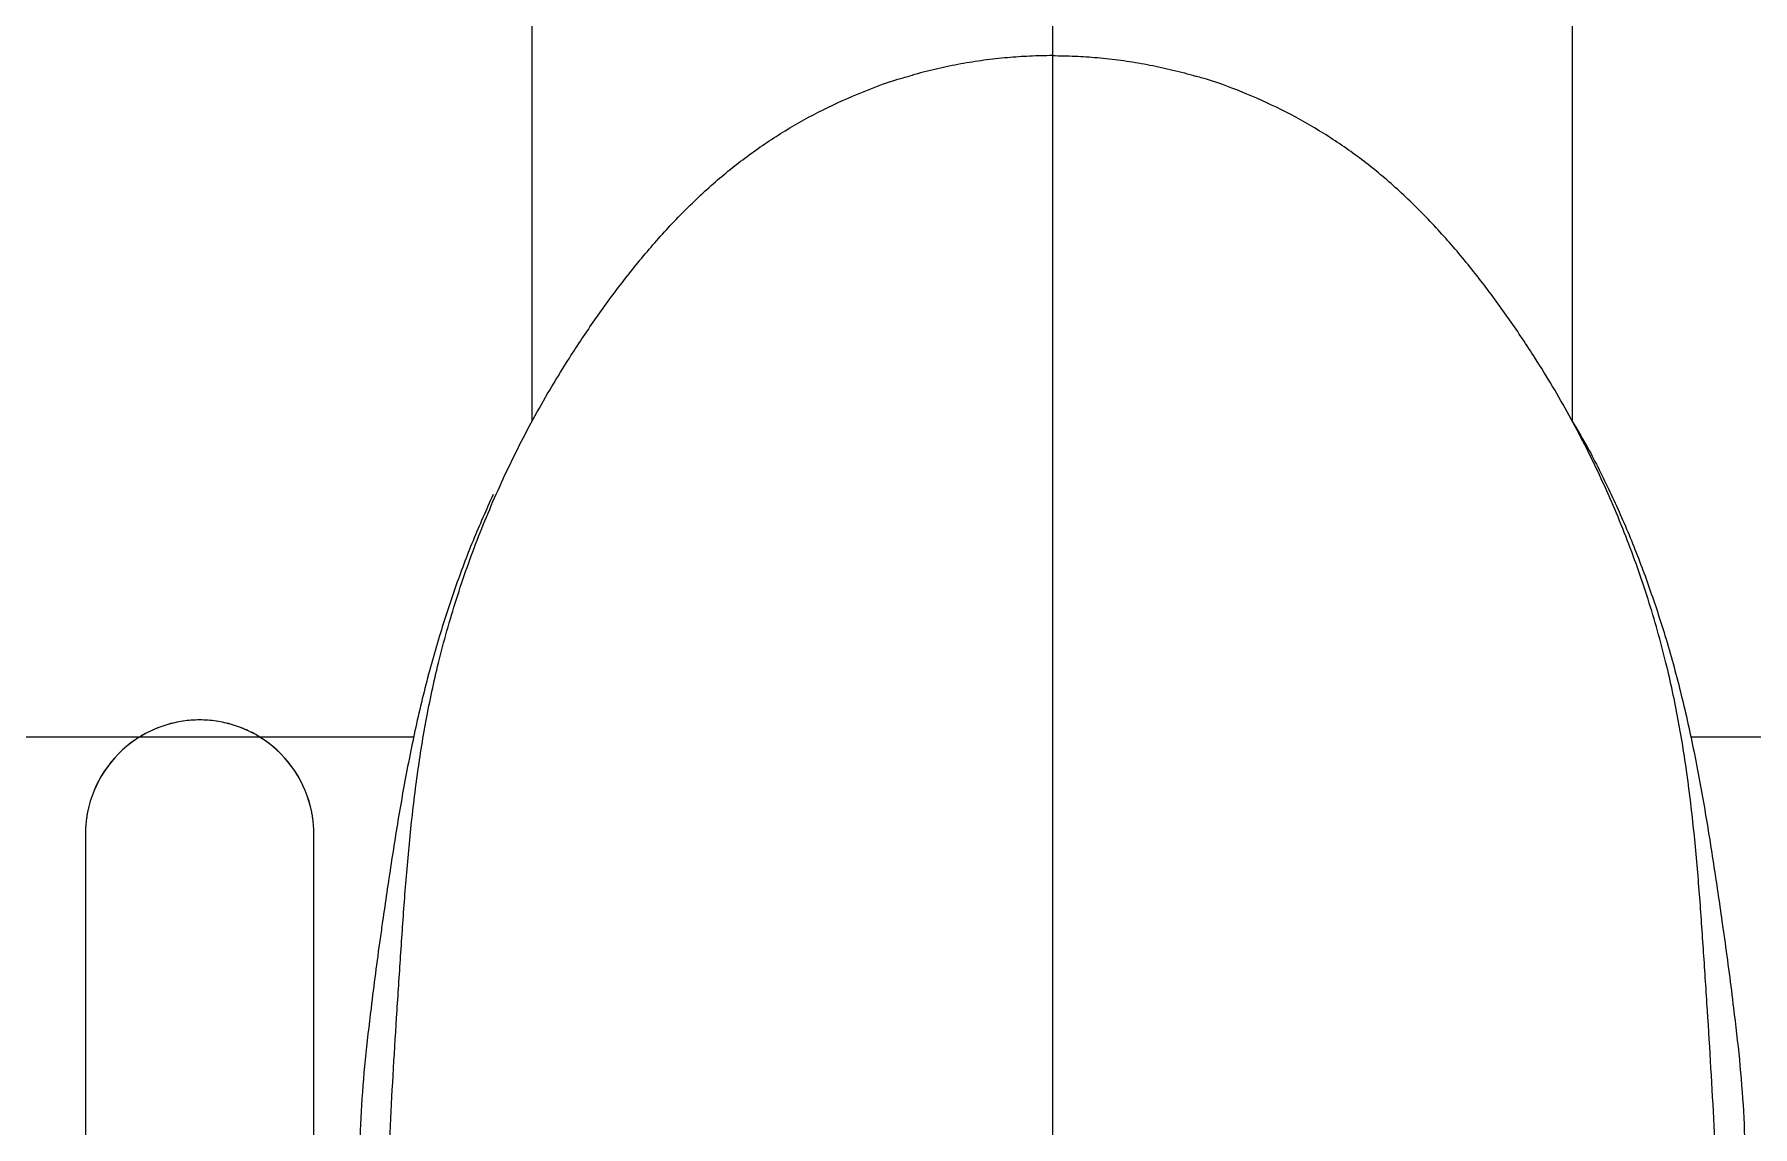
# Model space of a CAD drawing. Header units: millimetres. Extents: x 18456 to 179493, y -203649 to 469211.
# Drawn here: x 109036 to 109531.6, y 146871.7 to 147186.5 of the extents above; entities that cross this region are included whole.
import ezdxf

# ---------------------------------------------------------------- set-up
doc = ezdxf.new("R2010")
doc.units = ezdxf.units.MM
doc.layers.add('X-평면도(기본형)$0$FUR', color=6, linetype='Continuous', true_color=0xff00ff)
doc.layers.add('X-평면도(기본형)$0$TIL', color=5, linetype='Continuous', true_color=0x0000ff)

# ---------------------------------------------------------------- blocks, each defined once
blk = doc.blocks.new('X-평면도(기본형)$0$IW990')
at = {"layer": 'X-평면도(기본형)$0$FUR', "color": 1, "ltscale": 30, "true_color": 0xff0000}
blk.add_line((237991.89, 46180.28), (238734.95, 46180.28), dxfattribs=at)
at = {"layer": 'X-평면도(기본형)$0$FUR'}
for p, q in [((238266.42, 45967.3), (238246.64, 45967.3)), ((238266.42, 45967.3), (238246.64, 45967.3)), ((238286.21, 45967.3), (238266.42, 45967.3)), ((238286.21, 45967.3), (238266.42, 45967.3)), ((238363.88, 45967.3), (238286.21, 45967.3)), ((238219.31, 45952.77), (238219.29, 45952.72)), ((238219.29, 45952.72), (238219.27, 45952.69)), ((238219.27, 45952.69), (238219.29, 45952.72)), ((238219.27, 45916.01), (238219.29, 45915.97)), ((238219.29, 45915.97), (238219.27, 45916.01)), ((238219.29, 45915.97), (238219.32, 45915.93)), ((238246.64, 45901.4), (238260.44, 45901.4)), ((238246.64, 45901.4), (238266.42, 45901.4)), ((238260.44, 45901.4), (238286.21, 45901.4)), ((238266.42, 45901.4), (238286.21, 45901.4)), ((238286.21, 45901.4), (238455.91, 45901.4))]:
    blk.add_line(p, q, dxfattribs=at)
for centre, radius, start, end in [((238246.64, 45934.35), 32.95, 101.1981, 146.1091), ((238246.64, 45934.35), 32.95, 101.1981, 146.0222), ((238246.62, 45934.46), 32.84, 100.8392, 101.1985), ((238246.61, 45934.49), 32.81, 100.84, 101.1997), ((238246.62, 45934.43), 32.87, 100.1837, 100.8391), ((238246.65, 45934.28), 33.02, 100.1875, 100.84), ((238246.63, 45934.41), 32.89, 99.8883, 100.1837), ((238246.65, 45934.3), 33, 99.893, 100.1875), ((238246.63, 45934.36), 32.94, 98.1146, 99.8879), ((238246.64, 45934.34), 32.96, 98.1211, 99.8932), ((238246.64, 45934.33), 32.97, 97.8283, 98.1148), ((238246.64, 45934.37), 32.93, 97.834, 98.1209), ((238246.64, 45934.29), 33.01, 94.1814, 97.8277), ((238246.64, 45934.39), 32.92, 94.1775, 97.8342), ((238246.64, 45934.3), 33, 93.8903, 94.1811), ((238246.64, 45934.38), 32.92, 93.8859, 94.1774), ((238246.64, 45934.33), 32.97, 92.1278, 93.8905), ((238246.64, 45934.36), 32.94, 92.1212, 93.8857), ((238246.64, 45934.36), 32.94, 91.8255, 92.1275), ((238246.64, 45934.34), 32.96, 91.8195, 92.1213), ((238246.64, 45934.41), 32.89, 90.0005, 91.8259), ((238246.64, 45934.31), 32.99, 89.9998, 91.8192), ((238246.55, 45934.41), 32.84, 146.175, 146.4261), ((238246.55, 45934.41), 32.85, 146.1756, 146.4266), ((238246.64, 45934.35), 32.95, 180.0003, 213.5315), ((238246.55, 45934.29), 32.84, 213.5308, 213.825), ((238246.56, 45934.3), 32.86, 213.5304, 213.8244), ((238246.64, 45934.35), 32.95, 213.8989, 258.8045), ((238246.64, 45934.35), 32.95, 213.995, 258.8044), ((238246.62, 45934.24), 32.84, 258.804, 259.1608), ((238246.61, 45934.21), 32.81, 258.8029, 259.16), ((238246.62, 45934.27), 32.87, 259.1609, 259.8184), ((238246.65, 45934.42), 33.02, 259.16, 259.8145), ((238246.63, 45934.3), 32.89, 259.8183, 260.1183), ((238246.65, 45934.4), 33, 259.8145, 260.1135), ((238246.63, 45934.34), 32.94, 260.1186, 261.8849), ((238246.64, 45934.36), 32.96, 260.1134, 261.8784), ((238246.64, 45934.37), 32.97, 261.8847, 262.1789), ((238246.64, 45934.34), 32.93, 261.8786, 262.1733), ((238246.64, 45934.41), 33.01, 262.1796, 265.8234), ((238246.63, 45934.31), 32.91, 262.173, 265.8275), ((238246.64, 45934.4), 33, 265.8237, 266.1071), ((238246.64, 45934.32), 32.92, 265.8274, 266.1115), ((238246.64, 45934.37), 32.97, 266.1069, 267.876), ((238246.64, 45934.34), 32.94, 266.1117, 267.8826), ((238246.64, 45934.34), 32.94, 267.8763, 268.1693), ((238246.64, 45934.36), 32.96, 267.8825, 268.1754), ((238246.64, 45934.29), 32.89, 268.169, 269.9995), ((238246.64, 45934.4), 32.99, 268.1757, 270.0002)]:
    blk.add_arc(centre, radius, start, end, dxfattribs=at)
at = {"layer": 'X-평면도(기본형)$0$FUR', "linetype": 'Continuous', "lineweight": 15}
for points, knots in [([(238148.71, 46341.48), (238153.12, 46343.46, 0), (238161.95, 46347.43, 0), (238175.57, 46352.5, 0), (238190.07, 46357.29, 0), (238205.53, 46361.55, 0), (238221.93, 46365.22, 0), (238238.46, 46368.3, 0), (238255.06, 46370.96, 0), (238267.82, 46372.83, 0), (238281.69, 46374.81, 0), (238299.93, 46377.2, 0), (238326.46, 46380.12, 0), (238346.36, 46380.13, 0), (238356.32, 46380.14, 0)], [0, 0, 0, 0, 0.0682173, 0.1364846, 0.2047249, 0.2836288, 0.3625896, 0.4416482, 0.5207491, 0.5997706, 0.6235152, 0.718497, 0.8592532, 1, 1, 1, 1]), ([(238522.21, 46373.25), (238513.85, 46373.36, 0), (238497.13, 46373.58, 0), (238472.06, 46373.72, 0), (238447.03, 46373.72, 0), (238422.1, 46373.57, 0), (238394.37, 46373.26, 0), (238363.91, 46372.57, 0), (238330.63, 46371.24, 0), (238302.91, 46369.57, 0), (238280.66, 46368.11, 0), (238263.91, 46366.97, 0), (238247.15, 46365.52, 0), (238230.42, 46363.58, 0), (238213.75, 46360.95, 0), (238196.51, 46357.27, 0), (238178.78, 46352.26, 0), (238160.69, 46345.85, 0), (238142.99, 46338.25, 0), (238125.81, 46329.52, 0), (238110.99, 46320.67, 0), (238098.31, 46312.19, 0), (238087.59, 46304.38, 0), (238077.28, 46296.02, 0), (238067.51, 46287.06, 0), (238058.59, 46277.64, 0), (238050.64, 46267.7, 0), (238043.71, 46257.32, 0), (238037.64, 46246.41, 0), (238032.59, 46235.02, 0), (238029.43, 46226.59, 0), (238028.25, 46221.91, 0), (238028.12, 46221.52, 0)], [0, 0, 0, 0, 0.045045, 0.090113, 0.135167, 0.180192, 0.2252, 0.286412, 0.347638, 0.408861, 0.439659, 0.470514, 0.501361, 0.532157, 0.562894, 0.593613, 0.628106, 0.662718, 0.697369, 0.73198, 0.766473, 0.790174, 0.813941, 0.837696, 0.861396, 0.885041, 0.907276, 0.929591, 0.951906, 0.974141, 0.996378, 1, 1, 1, 1]), ([(238127.1, 46329.94), (238130.07, 46331.7, 0), (238137.1, 46335.87, 0), (238144.46, 46339.42, 0), (238148.71, 46341.48, 0)], [0, 0, 0, 0, 0.421945, 1, 1, 1, 1]), ([(238022.2, 46180.29), (238022.24, 46182.47, 0), (238022.32, 46186.81, 0), (238022.76, 46193.39, 0), (238023.5, 46200.04, 0), (238024.56, 46206.75, 0), (238025.95, 46213.41, 0), (238027.14, 46218.34, 0), (238027.96, 46221.01, 0), (238028.12, 46221.52, 0)], [0, 0, 0, 0, 0.15677, 0.311274, 0.473781, 0.636377, 0.799122, 0.962022, 1, 1, 1, 1]), ([(238022.2, 46180.28), (238022.24, 46178.1, 0), (238022.33, 46173.77, 0), (238022.77, 46167.18, 0), (238023.51, 46160.54, 0), (238024.57, 46153.82, 0), (238025.96, 46147.17, 0), (238027.16, 46142.24, 0), (238027.98, 46139.57, 0), (238028.14, 46139.06, 0)], [0, 0, 0, 0, 0.15677, 0.311274, 0.473781, 0.636377, 0.799122, 0.962022, 1, 1, 1, 1]), ([(238522.24, 45987.27), (238513.88, 45987.16, 0), (238497.15, 45986.93, 0), (238472.08, 45986.79, 0), (238447.06, 45986.79, 0), (238422.13, 45986.94, 0), (238394.39, 45987.24, 0), (238363.93, 45987.93, 0), (238330.66, 45989.25, 0), (238302.94, 45990.92, 0), (238280.69, 45992.38, 0), (238263.94, 45993.52, 0), (238247.18, 45994.97, 0), (238230.45, 45996.9, 0), (238213.77, 45999.53, 0), (238196.53, 46003.2, 0), (238178.81, 46008.22, 0), (238160.71, 46014.62, 0), (238143.01, 46022.21, 0), (238125.83, 46030.94, 0), (238111.01, 46039.8, 0), (238098.33, 46048.27, 0), (238087.61, 46056.08, 0), (238077.3, 46064.43, 0), (238067.53, 46073.39, 0), (238058.6, 46082.82, 0), (238050.66, 46092.76, 0), (238043.73, 46103.13, 0), (238037.65, 46114.04, 0), (238032.6, 46125.43, 0), (238029.44, 46133.86, 0), (238028.25, 46138.54, 0), (238028.12, 46138.93, 0)], [0, 0, 0, 0, 0.045045, 0.090113, 0.135167, 0.180192, 0.2252, 0.286412, 0.347638, 0.408861, 0.439659, 0.470514, 0.501361, 0.532157, 0.562894, 0.593613, 0.628106, 0.662718, 0.697369, 0.73198, 0.766473, 0.790174, 0.813941, 0.837696, 0.861396, 0.885041, 0.907276, 0.929591, 0.951906, 0.974141, 0.996378, 1, 1, 1, 1]), ([(238148.73, 46018.99), (238153.15, 46017, 0), (238161.98, 46013.04, 0), (238175.59, 46007.97, 0), (238190.1, 46003.19, 0), (238205.56, 45998.93, 0), (238221.96, 45995.26, 0), (238238.49, 45992.18, 0), (238255.09, 45989.53, 0), (238267.85, 45987.66, 0), (238281.72, 45985.68, 0), (238299.96, 45983.29, 0), (238326.49, 45980.37, 0), (238346.39, 45980.36, 0), (238356.34, 45980.36, 0)], [0, 0, 0, 0, 0.0682173, 0.1364846, 0.2047249, 0.2836288, 0.3625896, 0.4416482, 0.5207491, 0.5997706, 0.6235152, 0.718497, 0.8592532, 1, 1, 1, 1])]:
    blk.add_open_spline(points, degree=3, knots=knots, dxfattribs=at)
at = {"layer": 'X-평면도(기본형)$0$FUR'}
for points, knots in [([(238219.19, 45952.57), (238218.3, 45951.23), (238216.71, 45948.42), (238214.98, 45943.89), (238213.92, 45939.17), (238213.69, 45935.96), (238213.69, 45934.35)], [0, 0, 0, 0, 0.250317, 0.500533, 0.750483, 1, 1, 1, 1]), ([(238219.19, 45952.57), (238217.41, 45949.9), (238215.32, 45945.46), (238213.92, 45939.18), (238213.69, 45935.96), (238213.69, 45934.35)], [0, 0, 0, 0, 0.499321, 0.749658, 1, 1, 1, 1]), ([(238213.69, 45934.35), (238213.69, 45932.75), (238213.92, 45929.54), (238214.97, 45924.82), (238216.7, 45920.3), (238218.28, 45917.49), (238219.17, 45916.15)], [0, 0, 0, 0, 0.249517, 0.499466, 0.749683, 1, 1, 1, 1])]:
    blk.add_open_spline(points, degree=3, knots=knots, dxfattribs=at)
blk = doc.blocks.new('X-평면도(기본형)$0$BA23502100')
at = {"layer": 'X-평면도(기본형)$0$TIL'}
for p, q in [((500, 1450), (500, 1184.16)), ((591.03, 1150), (2100, 1150)), ((591.17, 850), (2100, 850)), ((500, 815.77), (500, 450))]:
    blk.add_line(p, q, dxfattribs=at)
at = {"layer": 'X-평면도(기본형)$0$FUR', "xscale": -1}
blk.add_blockref('X-평면도(기본형)$0$IW990', (238718.67, -45180.28), dxfattribs=at)

msp = doc.modelspace()

# ---------------------------------------------------------------- block references
at = {"layer": 'X-평면도(기본형)$0$TIL', "xscale": -1, "rotation": 270}
msp.add_blockref('X-평면도(기본형)$0$BA23502100', (108329.63, 146483.95), dxfattribs=at)

doc.saveas('drawing.dxf')
